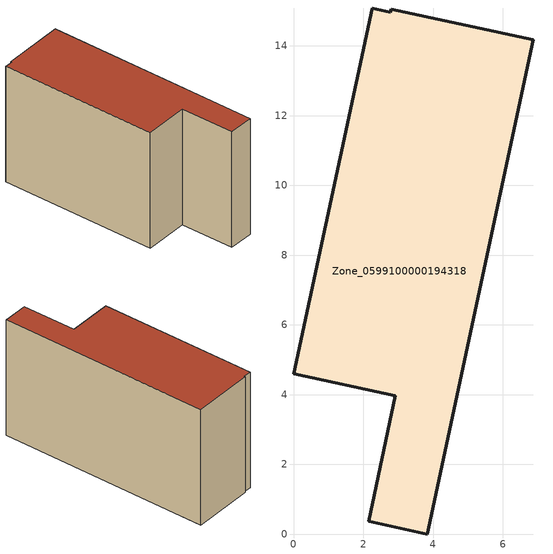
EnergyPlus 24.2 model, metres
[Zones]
Zone_0599100000194318
 floor ground (C_G): 2.8,15.06 6.88,14.18 3.83,0 2.15,0.36 2.92,3.97 0,4.6 2.25,15.09 2.77,14.97 z0
 wall outside (C_F): 2.92,3.97 2.15,0.36 3.83,0 6.88,14.18 2.8,15.06 2.77,14.97 2.25,15.09 0,4.6 2.92,3.97 z0:8.28
 roof outside (C_R): 6.88,14.18 2.8,15.06 2.77,14.97 2.25,15.09 0,4.6 2.92,3.97 2.15,0.36 3.83,0 z8.28
[BUILDING]
Pand.0599100000194318: North Axis=0; Terrain=City; Loads Convergence Tolerance Value=0.04; Temperature Convergence Tolerance Value=0.4; Solar Distribution=FullExterior; Maximum Number of Warmup Days=25; Minimum Number of Warmup Days=1
[Site:Location]
Rotterdam.The.Hague.AP_ZH_NLD Design_Conditions: Latitude=51.96; Longitude=4.45; Time Zone=1; Elevation=-4.5
[SITE:GROUNDTEMPERATURE:BUILDINGSURFACE]
18, 18, 18, 18, 18, 18, 18, 18, 18, 18, 18, 18
[MATERIAL] Thermal Absorptance=0.9; Solar Absorptance=0.7; Visible Absorptance=0.7
Name | Roughness | Thickness | Conductivity | Density | Specific Heat
G.TI.1975-1991 | MediumSmooth | 0.15 | 0.288461 | 540 | 1210
F.TI.1975-1991 | Rough | 0.3 | 0.230769 | 1920 | 840
R.TI.1975-1991 | MediumRough | 0.2 | 0.153846 | 1500 | 1000
[CONSTRUCTION]
C_G: G.TI.1975-1991
C_F: F.TI.1975-1991
C_R: R.TI.1975-1991
[ZONE]
Zone_0599100000194318: Type=1; Multiplier=1; Ceiling Height=Autocalculate; Volume=Autocalculate; Floor Area=autocalculate; Part of Total Floor Area=Yes
[ZONEINFILTRATION:DESIGNFLOWRATE]
Infil_Zone_0599100000194318: Zone or ZoneList or Space or SpaceList=Zone_0599100000194318; Schedule=AlwaysOn; Design Flow Rate Calculation Method=Flow/Area; Flow Rate per Floor Area=0.003; Constant Term Coefficient=1; Temperature Term Coefficient=0; Velocity Term Coefficient=0; Velocity Squared Term Coefficient=0
[HVACTEMPLATE:ZONE:IDEALLOADSAIRSYSTEM]
Zone_0599100000194318: Maximum Heating Supply Air Temperature=50; Minimum Cooling Supply Air Temperature=13; Maximum Heating Supply Air Humidity Ratio=0.0156; Minimum Cooling Supply Air Humidity Ratio=0.0077; Heating Limit=NoLimit; Cooling Limit=NoLimit; Dehumidification Control Type=ConstantSensibleHeatRatio; Cooling Sensible Heat Ratio=0.7; Dehumidification Setpoint=60; Humidification Control Type=None; Humidification Setpoint=30; Outdoor Air Method=None; Outdoor Air Flow Rate per Person=0.00944; Outdoor Air Flow Rate per Zone Floor Area=0; Outdoor Air Flow Rate per Zone=0; Demand Controlled Ventilation Type=None; Outdoor Air Economizer Type=NoEconomizer; Heat Recovery Type=None; Sensible Heat Recovery Effectiveness=0.7; Latent Heat Recovery Effectiveness=0.65
[ZONECONTROL:THERMOSTAT]
ThermostatControl_Zone_0599100000194318: Zone or ZoneList=Zone_0599100000194318; Control Type Schedule=DualSetpointControlType; Control 1=Thermostat_Zone_0599100000194318; Temperature Difference Between Cutout And Setpoint=0
[THERMOSTATSETPOINT:DUALSETPOINT]
Thermostat_Zone_0599100000194318: Heating Setpoint Temperature Schedule=HeatingSetpoint_Zone_0599100000194318; Cooling Setpoint Temperature Schedule=CoolingSetpoint_Zone_0599100000194318
[SCHEDULE:COMPACT]
HeatingSetpoint_Zone_0599100000194318: Through: 12/31, For: AllDays, Until: 24:00, 21
CoolingSetpoint_Zone_0599100000194318: Through: 12/31, For: AllDays, Until: 24:00, 24
DualSetpointControlType: Through: 12/31, For: AllDays, Until: 24:00, 4
AlwaysOn: Through: 12/31, For: AllDays, Until: 24:00, 1
